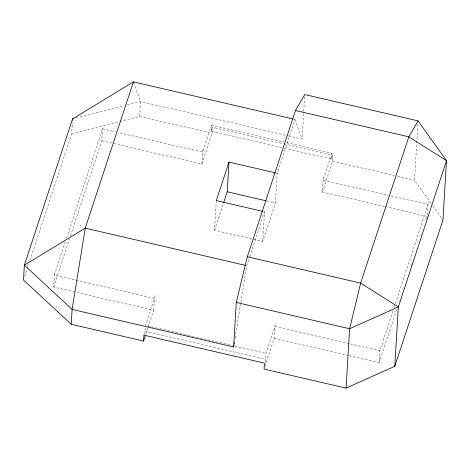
<?xml version="1.0" encoding="UTF-8"?>
<svg xmlns="http://www.w3.org/2000/svg" width="470" height="470" viewBox="0 0 470 470"><rect width="100%" height="100%" fill="white"/><g stroke="black" fill="none" stroke-linecap="round" stroke-linejoin="round"><path stroke-width="0.35" stroke-dasharray="2.35 1.76" d="M148.062 327.384L153.696 310.271L53.639 287.017L54.52 272.171M29.921 260.509L71.675 133.738L72.351 122.429M70.383 236.169L101.814 140.742L102.695 125.895M119.85 121.454L139.684 116.396L140.565 101.549L133.421 81.862M144.114 334.487L145.171 331.279L145.406 327.32M153.696 310.271L154.577 295.424M101.814 140.742L201.871 164.001L202.752 149.155M281.718 147.527L211.101 131.112L211.453 125.179L284.209 142.087M201.871 164.001L212.011 133.204L212.364 127.264L283.698 143.844M293.527 119.075L294.96 119.404L277.212 173.295L275.443 202.993L262.765 241.486L214.549 230.276L216.27 201.307M262.765 241.486L264.534 211.788L263.112 211.459M264.88 361.865L265.72 359.297L266.079 353.358L274.95 326.415L349.151 343.658M265.004 366.347L274.245 338.288L275.126 323.442M288.521 135.936L302.104 139.091L303.708 112.072M303.749 111.343L304.707 95.281M384.495 206.442L322.42 192.018L323.301 177.167M284.567 148.191L331.65 159.13L332.002 153.191L284.92 142.251M322.42 192.018L332.566 161.222L332.919 155.282L284.409 144.008M349.157 355.702L379.126 362.664L380.007 347.818M431.09 203.416L414.54 180.274L417.936 123.058M427.383 214.996L428.182 201.542M235.035 338.324L240.734 303.079M240.851 302.363L246.785 265.679L249.511 257.39M24.646 276.53L28.776 263.993M65.353 241.709L54.344 275.144L154.401 298.397L145.524 325.34L231.839 345.403M66.499 238.225L102.519 128.868L115.385 131.858M53.639 287.017L69.466 238.96M211.453 125.179L202.576 152.121L118.24 132.522M211.101 131.112L212.364 127.264M145.806 334.223L147.833 328.066M214.549 230.276L223.379 203.469M249.74 256.696L264.534 211.788M332.002 153.191L323.125 180.139L388.05 195.226M331.65 159.13L332.919 155.282M392.908 311.087L379.831 350.79L349.862 343.823M394.054 307.603L395.2 304.119M395.429 303.426L428.005 204.515L388.766 195.397M379.126 362.664L396.786 309.031M411.009 265.844L412.39 261.667M420.879 235.893L421.337 234.501M426.384 219.179L427.071 217.087M76.099 117.988L124.274 105.703M127.106 104.98L140.565 101.549L287.805 135.765M71.675 133.738L119.139 121.636M139.684 116.396L212.011 133.204M332.566 161.222L394.577 175.633M397.432 176.297L414.54 180.274M275.79 172.966L277.212 173.295M385.206 206.606L427.301 216.394M266.937 201.013L275.443 202.993M274.245 338.288L348.446 355.537M234.689 346.067L266.079 353.358M145.171 331.279L265.72 359.297M432.788 205.79L442.969 220.03M294.96 119.404L302.104 139.091"/><path stroke-width="0.7" d="M72.474 120.308L72.556 118.892L133.421 81.862L292.816 118.91M145.353 335.592L143.55 341.067L71.223 324.259L72.104 309.413L85.246 228.138L133.421 81.862M143.55 341.067L143.902 335.128L264.457 363.146L264.105 369.085L346.079 388.138L394.794 366.306L442.969 220.03L446.5 160.646L418.065 120.884L304.748 94.552L295.489 110.497L247.314 256.773L236.287 302.416L233.643 346.954L72.104 309.413L24.381 265.168L72.556 118.892L73.978 118.534M223.603 202.782L227.227 191.784L228.99 162.091L275.085 172.801M346.079 388.138L349.604 328.747L360.631 283.11L408.806 136.835L418.065 120.884M394.794 366.306L398.325 306.922L446.5 160.646L408.806 136.835L295.489 110.497M233.643 346.954L233.872 345.515M234.107 344.075L234.342 342.636M228.99 162.091L216.312 200.584L262.407 211.294M227.227 191.784L266.226 200.849M247.314 256.773L360.631 283.11L398.325 306.922L349.604 328.747L236.287 302.416M245.352 265.35L85.246 228.138L24.381 265.168L23.5 280.014L71.223 324.259"/></g></svg>
